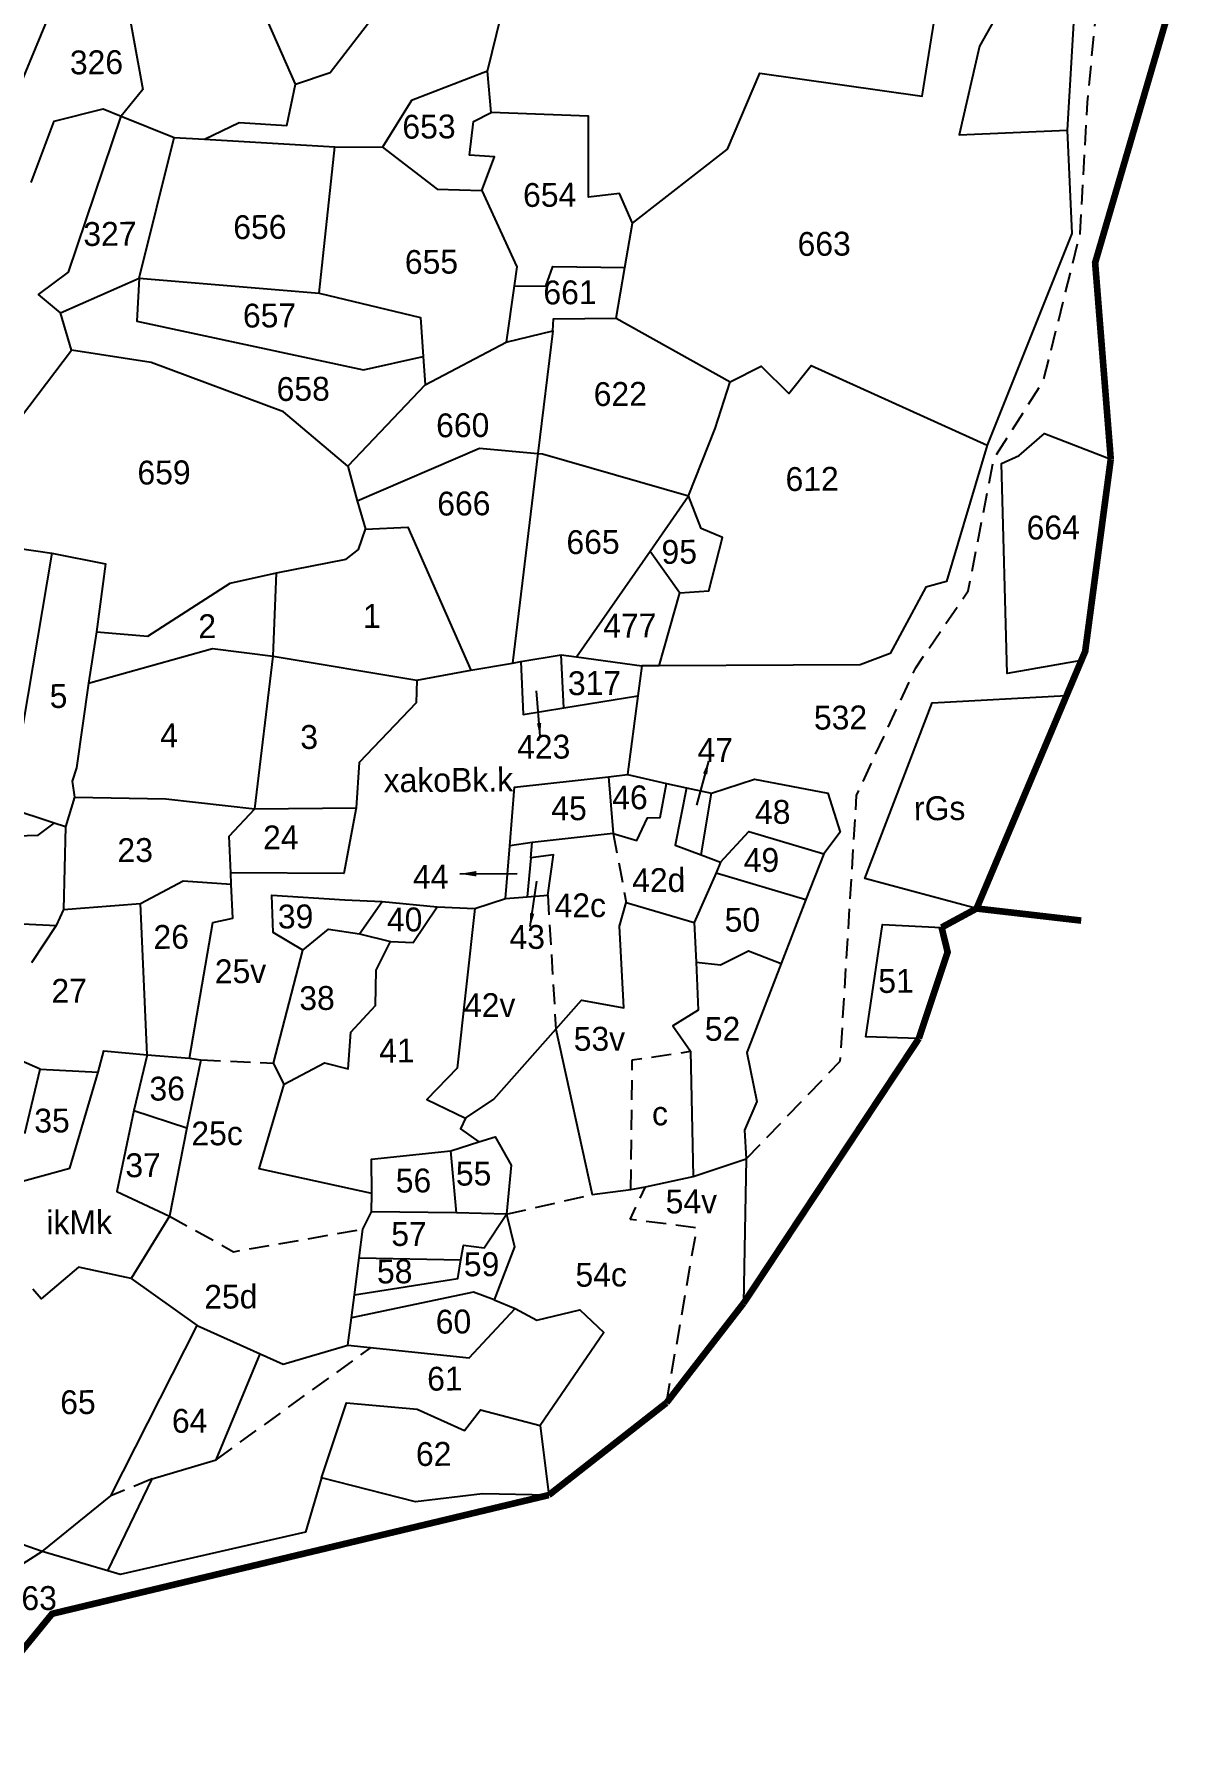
# Model space of a CAD drawing. Header units: feet. Extents: x 274878 to 277345, y 2072917 to 2075270.
# Drawn here: x 276512 to 276958, y 2073303 to 2073973 of the extents above; entities that cross this region are included whole.
import ezdxf

# ---------------------------------------------------------------- set-up
doc = ezdxf.new("R2010")
doc.units = ezdxf.units.FT
doc.header["$LTSCALE"] = 0.3
doc.header["$MEASUREMENT"] = 0
doc.linetypes.add('DASHED', pattern=[0.75, 0.5, -0.25])
doc.linetypes.add('DIVIDE', pattern=[1.25, 0.5, -0.25, 0, -0.25, 0, -0.25])
for name, color, linetype in [('LINE_FOOTPATH', 1, 'DASHED'), ('POLY_PARCEL', 6, 'Continuous'), ('POLY_SUBPARCEL', 6, 'DASHED'), ('POLY_WATER', 4, 'Continuous'), ('SYM_ARROW', 1, 'Continuous'), ('TEXT_MAPIN', 7, 'Continuous'), ('TEXT_PARCEL', 7, 'Continuous'), ('V_BOUND_LINE', 7, 'Continuous'), ('V_DIVIDE_LINE', 7, 'DIVIDE')]:
    doc.layers.add(name, color=color, linetype=linetype)
doc.styles.get("Standard").update_dxf_attribs({"font": 'simplex.shx'})
doc.styles.add('TEXT_MAP', font='', dxfattribs={"height": 1.8})
doc.styles.get('TEXT_MAP').set_extended_font_data('Kruti Dev 050')
doc.dimstyles.get("Standard").update_dxf_attribs({"dimtxt": 0.18, "dimasz": 0.18, "dimexe": 0.18, "dimexo": 0.0625, "dimgap": 0.09, "dimtad": 0, "dimtih": 1, "dimtoh": 1, "dimdec": 4, "dimzin": 0, "dimdsep": 46, "dimtxsty": 'Standard', "dimcen": 0.09, "dimadec": 0, "dimazin": 0, "dimtfac": 1, "dimtdec": 4, "dimtofl": 0, "dimtmove": 0, "dimatfit": 3, "dimfxl": 0, "dimtolj": 1, "dimtzin": 0, "dimarcsym": 0})

# ---------------------------------------------------------------- blocks, each defined once
blk = doc.blocks.new('TEXTARROW')
blk.add_leader([(0.04, -0.01), (8.68, -0.01)], dimstyle='Standard', override={"dimtxt": 2.5, "dimasz": 2.5, "dimexe": 1.25, "dimexo": 0.625, "dimgap": 0.625, "dimtad": 1, "dimtih": 0, "dimtoh": 0, "dimzin": 8, "dimcen": 2.5, "dimtofl": 1})
blk = doc.blocks.new('ww')
at = {"layer": 'LINE_FOOTPATH', "ltscale": 10, "flags": 128}
for points in [[(389.15, 127.26), (396.3, 134.59), (397.68, 154.64), (402.21, 164.22), (406.21, 170.01), (408.23, 179.97), (412.02, 185.86), (414.87, 196.92), (415.5, 206.82), (416.67, 218.25), (417.22, 221.35)], [(371.02, 123.21), (377.5, 124.65)], [(348.96, 104.85), (360.73, 113.23)], [(344.13, 103.44), (341.01, 102.18)]]:
    blk.add_lwpolyline(points, dxfattribs=at)
at = {"layer": 'POLY_PARCEL'}
for points in [[(370.22, 209.5), (372.69, 219.25), (406.84, 226.53), (415.56, 224.58)], [(355.73, 208.64), (358.35, 209.5), (365.31, 218.4), (369.04, 220.23), (369.46, 223.17)], [(355.73, 208.64), (353.71, 213.34), (356.58, 222.31)], [(415.03, 220.94), (413.95, 204.74)], [(381.08, 197.95), (388.3, 203.48), (390.78, 209.2), (403.01, 207.38), (404.63, 216.98), (410.29, 216.2), (407.37, 211.12), (405.8, 204.43), (413.95, 204.74)], [(341.72, 216.29), (337.27, 214.25), (332.1, 202.1)], [(342.9, 215.8), (344.2, 208.32), (342.56, 206.33)], [(370.22, 209.5), (364.47, 207.34), (362.25, 203.83)], [(370.48, 206.38), (370.22, 209.5)], [(348.84, 204.53), (351.45, 205.77), (355.06, 205.53), (355.73, 208.64)], [(335.72, 201.36), (337.49, 205.98), (341.2, 206.89), (342.56, 206.33)], [(337.87, 191.5), (336.22, 192.91), (338.49, 194.56), (342.56, 206.33)], [(342.56, 206.33), (346.54, 204.68)], [(369.73, 200.51), (370.71, 203.05), (368.83, 203.18), (369.15, 205.72), (370.48, 206.38)], [(381.08, 197.95), (380.11, 200.2), (377.77, 199.94), (377.83, 206.05), (370.48, 206.38)], [(343.81, 194.07), (346.54, 204.68)], [(346.54, 204.68), (348.84, 204.53)], [(348.84, 204.53), (358.67, 203.89)], [(357.39, 192.85), (358.67, 203.89)], [(358.67, 203.89), (362.25, 203.83)], [(362.25, 203.83), (366.35, 200.64), (369.73, 200.51)], [(413.95, 204.74), (414.24, 196.93), (407.74, 180.99)], [(369.73, 200.51), (372.33, 194.73), (372.12, 193.28)], [(380.49, 194.61), (381.08, 197.95)], [(372.12, 193.28), (374.52, 193.24), (375.04, 194.72), (380.49, 194.61)], [(379.81, 190.79), (380.49, 194.61)], [(337.87, 191.5), (343.81, 194.07)], [(343.81, 194.07), (343.63, 190.83), (360.7, 187.04), (365.22, 188.01)], [(343.81, 194.07), (357.39, 192.85)], [(372.12, 193.28), (371.49, 189.04)], [(357.39, 192.85), (365.04, 190.95), (365.22, 188.01)], [(338.67, 188.69), (337.87, 191.5)], [(375, 189.88), (375.07, 190.79), (379.81, 190.79)], [(379.81, 190.79), (388.36, 185.92)], [(371.49, 189.04), (375, 189.88)], [(375, 189.88), (373.81, 180.62)], [(332.86, 181.14), (338.67, 188.69)], [(359.47, 179.76), (354.64, 183.92), (344.67, 187.71), (338.67, 188.69)], [(365.35, 185.88), (371.49, 189.04)], [(365.22, 188.01), (365.35, 185.88)], [(388.36, 185.92), (390.71, 187.1), (392.79, 185.01), (394.48, 187.1), (407.74, 180.99)], [(365.35, 185.88), (359.47, 179.76)], [(385.17, 177.35), (387.21, 182.42), (388.36, 185.92)], [(414.71, 164.68), (409.12, 163.76), (408.81, 179.61), (410.14, 180.21), (412.07, 181.84), (417.05, 179.88)], [(360.16, 177.15), (369.41, 181.05), (373.81, 180.62)], [(373.81, 180.62), (371.78, 164.82)], [(373.81, 180.62), (374.17, 180.59), (385.17, 177.35)], [(407.74, 180.99), (404.58, 170.74), (403.02, 170.32), (400.3, 165.32), (398.01, 164.48), (382.84, 164.53)], [(359.47, 179.76), (360.16, 177.15)], [(360.16, 177.15), (360.76, 175.01)], [(382.23, 173.19), (385.17, 177.35)], [(384.46, 170.02), (386.65, 170.16), (387.71, 174.18), (386.09, 174.88), (385.17, 177.35)], [(360.76, 175.01), (363.97, 175.14), (368.63, 164.3)], [(354.02, 171.77), (359.29, 172.75), (360.21, 173.48), (360.76, 175.01)], [(337.08, 173.37), (333.69, 154.14)], [(334.48, 173.77), (337.08, 173.37)], [(337.08, 173.37), (341.12, 172.53), (340.39, 167.41)], [(376.62, 165.25), (382.23, 173.19)], [(382.23, 173.19), (384.46, 170.02)], [(340.39, 167.41), (344.27, 167.05), (350.51, 171), (354.02, 171.77)], [(353.72, 165.47), (354.02, 171.77)], [(382.84, 164.53), (384.46, 170.02)], [(340.39, 167.41), (339.78, 163.54)], [(339.78, 163.54), (349.14, 166.08), (353.72, 165.47)], [(352.26, 153.97), (353.72, 165.47)], [(353.72, 165.47), (364.56, 163.57)], [(368.63, 164.3), (371.78, 164.82)], [(371.78, 164.82), (372.42, 164.92)], [(372.42, 164.92), (375.47, 165.42)], [(372.42, 164.92), (372.55, 160.93), (375.62, 161.41)], [(375.62, 161.41), (375.47, 165.42)], [(375.47, 165.42), (376.62, 165.25)], [(376.62, 165.25), (381.55, 164.54)], [(339.78, 163.54), (338.81, 157.14)], [(364.56, 163.57), (364.5, 161.86), (360.15, 157.4), (359.91, 153.97)], [(364.56, 163.57), (368.63, 164.3)], [(381.55, 164.54), (381.23, 162.27)], [(382.84, 164.53), (381.55, 164.54)], [(375.62, 161.41), (381.23, 162.27)], [(381.23, 162.27), (380.39, 156.33)], [(338.81, 157.14), (338.47, 156.16)], [(338.47, 156.16), (338.64, 154.95)], [(371.47, 151.01), (371.86, 155.45), (378.97, 156.18)], [(378.97, 156.18), (380.39, 156.33)], [(378.97, 156.18), (379.29, 151.9)], [(379.29, 151.9), (381.07, 151.36), (381.88, 153.07), (382.85, 153.07), (383.34, 155.65)], [(380.39, 156.33), (383.34, 155.65)], [(383.34, 155.65), (384.84, 155.31)], [(386.72, 154.88), (389.98, 155.91), (395.52, 154.82), (396.43, 151.87), (395.16, 150.24)], [(338.64, 154.95), (337.94, 152.7)], [(338.64, 154.95), (345.53, 154.77), (352.26, 153.97)], [(384.84, 155.31), (383.96, 150.99), (385.92, 150.23)], [(384.84, 155.31), (386.72, 154.88)], [(385.92, 150.23), (386.72, 154.88)], [(337.1, 152.98), (333.69, 154.14)], [(350.4, 149.14), (350.3, 151.92), (352.26, 153.97)], [(359.91, 153.97), (358.93, 149.02), (350.4, 149.14)], [(352.26, 153.97), (359.91, 153.97)], [(330, 151.96), (335.89, 152.09), (337.1, 152.98)], [(337.94, 152.7), (337.1, 152.98)], [(337.94, 152.7), (337.76, 146.47)], [(379.29, 151.9), (373.17, 151.27)], [(387.38, 149.66), (389.53, 151.96), (395.16, 150.24)], [(371.12, 147.06), (371.47, 151.01)], [(373.17, 151.27), (371.47, 151.01)], [(373.05, 150.1), (373.17, 151.27)], [(373.05, 150.1), (372.77, 147.17)], [(374.31, 147.28), (374.76, 150.32), (373.05, 150.1)], [(385.92, 150.23), (387.38, 149.66)], [(387.38, 149.66), (387.03, 148.87)], [(395.16, 150.24), (393.8, 146.8)], [(343.58, 146.87), (346.8, 148.56), (350.42, 148.29)], [(347.17, 135.17), (349.03, 145.41), (350.52, 145.71), (350.42, 148.29)], [(350.42, 148.29), (350.4, 149.14)], [(387.03, 148.87), (385.35, 145.12)], [(387.03, 148.87), (393.8, 146.8)], [(337.76, 146.47), (343.58, 146.87)], [(344, 135.46), (343.58, 146.87)], [(355.79, 143.26), (353.57, 144.6), (353.49, 147.42), (358.99, 147.05), (361.82, 146.89)], [(360.09, 144.47), (361.82, 146.89)], [(361.82, 146.89), (365.95, 146.46)], [(368.79, 146.31), (371.12, 147.06)], [(371.12, 147.06), (372.77, 147.17)], [(372.77, 147.17), (374.31, 147.28)], [(374.85, 137.15), (376.81, 139.33), (380, 138.74), (379.71, 144.9), (380.23, 146.68)], [(380.23, 146.68), (385.35, 145.12)], [(393.8, 146.8), (391.9, 142)], [(326.48, 145.87), (337.18, 145.25)], [(337.76, 146.47), (337.18, 145.25)], [(362.43, 143.87), (364.12, 143.77), (365.95, 146.46)], [(368.79, 146.31), (367.38, 134.28), (365.08, 131.91), (367.97, 130.5)], [(365.95, 146.46), (368.79, 146.31)], [(337.18, 145.25), (335.32, 142.45)], [(355.79, 143.26), (357.75, 144.83), (360.09, 144.47)], [(360.09, 144.47), (362.43, 143.87)], [(385.35, 145.12), (385.47, 142.13)], [(402.24, 136.25), (398.24, 136.41), (399.57, 144.87), (404.02, 144.62)], [(353.53, 134.74), (355.79, 143.26)], [(354.31, 133.17), (357.38, 134.74), (359.16, 134.29), (359.38, 137.04), (361.24, 139.04), (361.32, 141.72), (362.43, 143.87)], [(385.47, 142.13), (387.31, 141.91), (389.43, 142.97), (391.9, 142)], [(385.47, 142.13), (385.6, 138.52), (383.67, 137.34), (385, 135.41)], [(391.9, 142), (389.25, 135.3), (389.98, 131.59), (389.02, 129.43), (389.15, 127.26)], [(367.97, 130.5), (370.13, 131.91), (374.85, 137.15)], [(374.85, 137.15), (377.5, 124.65), (380.43, 125.02)], [(335.91, 134.43), (331.98, 136.17)], [(340.27, 134.17), (340.72, 135.77), (344, 135.44)], [(344, 135.44), (342.94, 131.26)], [(344, 135.46), (344, 135.44)], [(344, 135.44), (347.17, 135.17)], [(348.03, 135.05), (346.94, 129.91)], [(347.17, 135.17), (348.03, 135.05)], [(385, 135.41), (385.13, 125.95)], [(333.77, 125.79), (338.1, 126.94), (340.27, 134.17)], [(334.7, 129.57), (335.91, 134.43)], [(335.91, 134.43), (340.27, 134.17)], [(354.31, 133.17), (353.53, 134.74)], [(360.86, 124.86), (352.38, 126.79), (354.31, 133.17)], [(342.94, 131.26), (341.63, 125.16), (345.59, 123.26)], [(342.94, 131.26), (346.94, 129.91)], [(346.94, 129.91), (345.59, 123.26)], [(367.97, 130.5), (367.6, 129.68), (368.98, 128.69)], [(366.86, 128.03), (368.98, 128.69)], [(368.98, 128.69), (370.2, 129.07), (371.39, 126.92), (371.02, 123.21)], [(360.86, 124.86), (360.85, 127.44), (366.86, 128.03)], [(367.24, 123.35), (366.86, 128.03)], [(385.13, 125.95), (389.15, 127.26)], [(389.15, 127.26), (388.86, 116.36)], [(381.53, 125.21), (385.13, 125.95)], [(360.82, 123.48), (360.86, 124.86)], [(380.43, 125.02), (381.53, 125.21)], [(345.59, 123.26), (342.66, 118.58)], [(360.18, 122.17), (360.82, 123.48)], [(367.24, 123.35), (360.82, 123.48)], [(371.02, 123.21), (367.24, 123.35)], [(359.88, 120.01), (360.18, 122.17)], [(367.56, 119.79), (367.75, 120.91), (369.31, 120.69), (371.02, 123.21)], [(371.02, 123.21), (371.61, 120.76), (370.05, 116.75)], [(342.66, 118.58), (338.69, 119.47), (335.86, 117.1), (335.23, 117.83)], [(359.5, 117.21), (359.88, 120.01)], [(359.5, 117.21), (367.31, 118.38), (367.56, 119.79)], [(359.88, 120.01), (367.56, 119.79)], [(342.66, 118.58), (347.62, 114.99)], [(370.05, 116.75), (368.49, 117.35), (359.27, 115.49)], [(359.27, 115.49), (359.5, 117.21)], [(370.05, 116.75), (371.61, 116.1)], [(358.98, 113.43), (368.12, 112.39), (371.61, 116.1)], [(358.98, 113.43), (359.27, 115.49)], [(371.61, 116.1), (373.24, 115.21), (376.51, 115.95), (378.29, 114.24), (373.44, 107.25)], [(335.78, 98.02), (341.01, 102.18), (347.62, 114.99)], [(347.62, 114.99), (352.35, 112.81)], [(352.35, 112.81), (354.08, 112.02), (358.98, 113.43)], [(340.73, 96.51), (344.13, 103.44), (348.96, 104.85), (352.35, 112.81)], [(356.92, 103.42), (358.84, 109.08), (364.16, 108.55), (367.74, 106.92), (368.96, 108.47), (373.44, 107.25)], [(373.44, 107.25), (374.05, 101.99)], [(335.78, 98.02), (333.35, 98.9), (331.35, 101.77), (329.98, 104.58)], [(356.92, 103.42), (355.66, 99.34), (341.65, 96.23), (340.73, 96.51)], [(374.05, 101.99), (369.04, 102.12), (363.99, 101.55), (356.92, 103.42)], [(335.78, 98.02), (332.13, 95.74), (330.21, 95.7)], [(340.73, 96.51), (335.78, 98.02)]]:
    blk.add_lwpolyline(points, dxfattribs=at)
at = {"layer": 'POLY_SUBPARCEL', "ltscale": 10, "flags": 128}
for points in [[(379.29, 151.9), (380.23, 146.68)], [(374.31, 147.28), (374.85, 137.15)], [(348.03, 135.05), (353.53, 134.74)], [(380.43, 125.02), (380.6, 134.8), (385, 135.41)], [(382.99, 108.89), (385.38, 122.08), (380.35, 122.76), (381.53, 125.21)], [(345.59, 123.26), (350.4, 120.54), (360.18, 122.17)]]:
    blk.add_lwpolyline(points, dxfattribs=at)
at = {"layer": 'POLY_WATER'}
blk.add_lwpolyline([(406.67, 146.03), (398.25, 148.36), (403.44, 161.58), (413.58, 162.06)], dxfattribs=at)
at = {"layer": 'V_BOUND_LINE', "const_width": 0.5}
for points in [[(422.11, 215.1), (415.98, 194.71), (417.05, 179.88)], [(417.05, 179.88), (415.01, 165.37), (414.71, 164.68)], [(414.71, 164.68), (413.58, 162.06)], [(413.58, 162.06), (406.67, 146.03)], [(406.67, 146.03), (404.02, 144.62)], [(404.02, 144.62), (404.46, 142.76), (402.24, 136.25)], [(402.24, 136.25), (388.86, 116.36)], [(388.86, 116.36), (382.99, 108.89)], [(382.99, 108.89), (374.05, 101.99)], [(374.05, 101.99), (336.5, 93.31), (328.08, 83.14)]]:
    blk.add_lwpolyline(points, dxfattribs=at)
at = {"layer": 'V_DIVIDE_LINE', "ltscale": 10, "const_width": 0.5, "flags": 128}
blk.add_lwpolyline([(406.67, 146.03), (414.56, 145.06)], dxfattribs=at)
at = {"layer": 'SYM_ARROW', "xscale": 0.3992710296405748, "yscale": 0.3992710296405748, "zscale": 0.3992710296405748}
for p, rotation in [((373.82, 159.26), 94.01667904510512), ((386.54, 157.32), 254.2493812556879), ((372.97, 144.91), 81.39042949357115)]:
    blk.add_blockref('TEXTARROW', p, dxfattribs=dict(at, rotation=rotation))
at = {"layer": 'SYM_ARROW', "xscale": 0.5, "yscale": 0.5, "zscale": 0.5}
blk.add_blockref('TEXTARROW', (367.67, 148.94), dxfattribs=at)
at = {"layer": 'TEXT_MAPIN', "style": 'TEXT_MAP'}
for s, p in [('xakoBk.k', (361.99, 155.13)), ('rGs', (402, 152.72)), ('c', (382.06, 129.84)), ('ikMk', (336.29, 121.95))]:
    blk.add_text(s, height=1.8, dxfattribs=at).set_placement(p)
at = {"layer": 'TEXT_PARCEL', "style": 'TEXT_MAP'}
for s, p in [('326', (338.71, 209.5)), ('653', (363.77, 204.46)), ('654', (372.84, 199.24)), ('656', (350.95, 196.97)), ('327', (339.63, 196.54)), ('663', (393.53, 195.39)), ('655', (363.88, 194.25)), ('661', (374.32, 191.87)), ('657', (351.63, 190.29)), ('658', (354.13, 184.73)), ('622', (378.06, 184.17)), ('660', (366.15, 181.9)), ('659', (343.58, 178.5)), ('612', (392.49, 177.65)), ('666', (366.19, 175.99)), ('664', (410.66, 173.85)), ('665', (375.92, 173.01)), ('95', (383.09, 172.22)), ('2', (348.09, 166.87)), ('1', (360.52, 167.55)), ('477', (378.65, 166.68)), ('5', (336.83, 161.68)), ('317', (375.95, 162.36)), ('532', (394.5, 159.62)), ('4', (345.15, 158.65)), ('3', (355.72, 158.45)), ('423', (372.08, 157.58)), ('47', (385.7, 157.24)), ('45', (374.63, 152.92)), ('46', (379.23, 153.71)), ('48', (390, 152.53)), ('23', (341.86, 150.01)), ('24', (352.86, 150.89)), ('49', (389.12, 148.91)), ('44', (364.15, 147.83)), ('42d', (380.69, 147.45)), ('39', (353.93, 144.91)), ('42c', (374.82, 145.59)), ('40', (362.16, 144.62)), ('50', (387.65, 144.41)), ('26', (344.53, 143.44)), ('43', (371.4, 143.23)), ('25v', (349.14, 140.81)), ('51', (399.21, 139.71)), ('27', (336.8, 139.43)), ('38', (355.5, 138.74)), ('42v', (367.93, 138.11)), ('52', (386.09, 136.19)), ('41', (361.5, 134.73)), ('53v', (376.19, 135.51)), ('36', (344.14, 131.99)), ('35', (335.43, 129.64)), ('25c', (347.28, 128.58)), ('37', (342.28, 126.22)), ('55', (367.22, 125.4)), ('56', (362.68, 124.91)), ('54v', (383.04, 123.18)), ('57', (362.31, 120.88)), ('58', (361.21, 118.06)), ('59', (367.77, 118.55)), ('54c', (376.19, 117.7)), ('25d', (348.16, 116.25)), ('60', (365.62, 114.24)), ('61', (364.94, 109.94)), ('65', (337.23, 108.37)), ('64', (345.65, 106.9)), ('62', (364.05, 104.26)), ('63', (334.19, 93.6))]:
    blk.add_text(s, height=1.8, dxfattribs=at).set_placement(p)

msp = doc.modelspace()

# ---------------------------------------------------------------- block references
at = {"xscale": 5.165101654711426, "yscale": 5.165101654711426, "zscale": 5.165101654711426, "rotation": 0.4247807523771248}
msp.add_blockref('ww', (274784.28, 2072862.54), dxfattribs=at)

doc.saveas('drawing.dxf')
